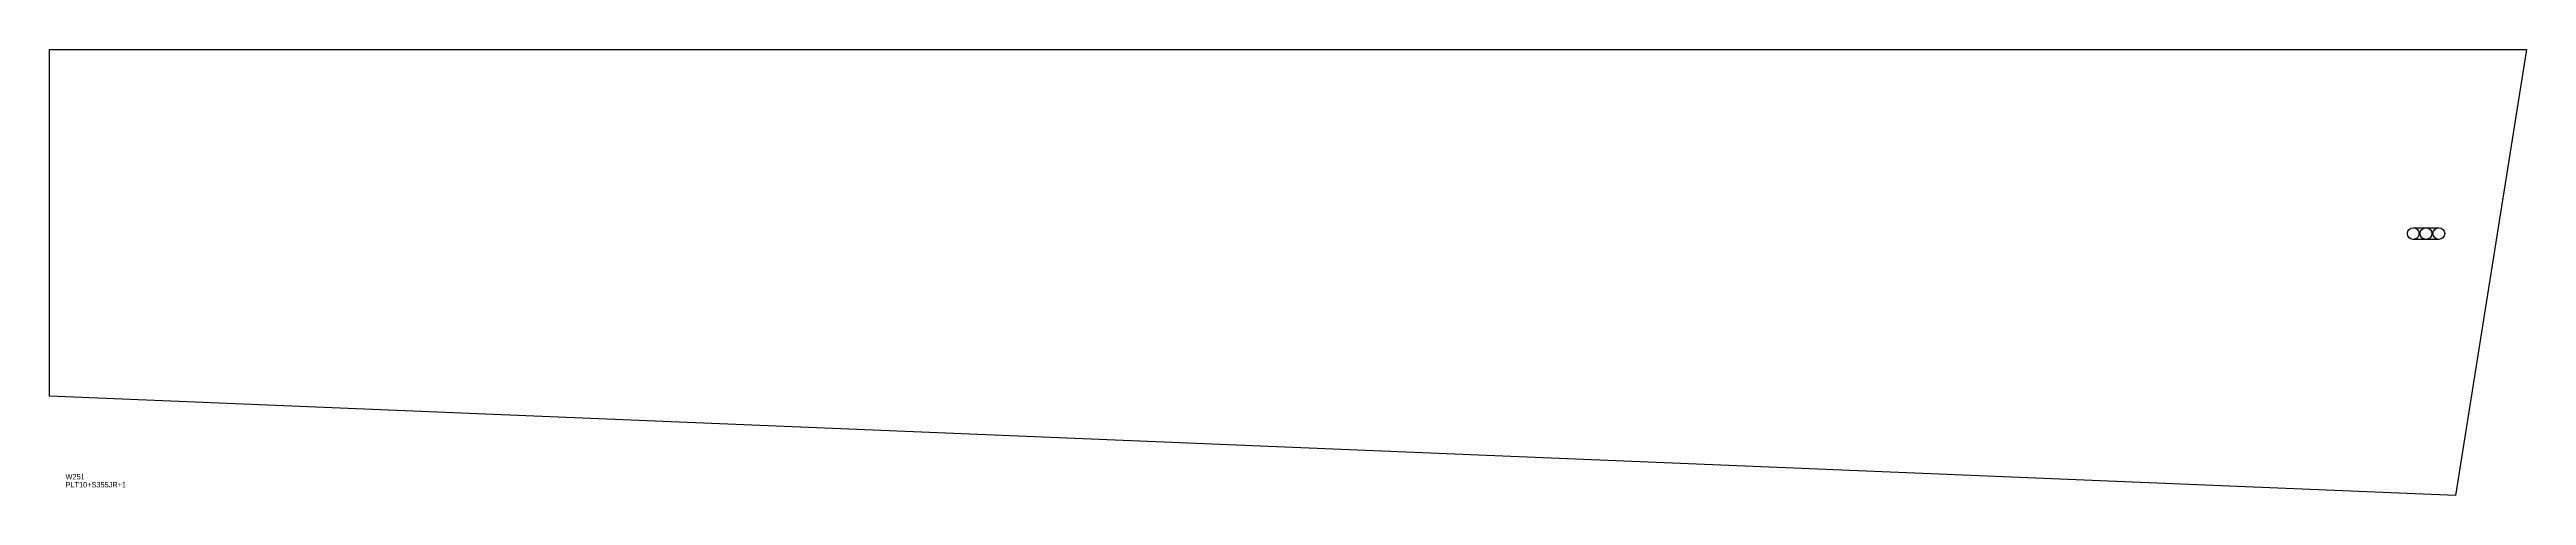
# Model space of a CAD drawing. Extents: x 0 to 4650, y 0 to 836.
import ezdxf

# ---------------------------------------------------------------- set-up
doc = ezdxf.new("R2010")
doc.units = 0
for name, color, linetype in [('22', 7, 'CONTINUOUS'), ('CUT', 7, 'CONTINUOUS'), ('LAYOUT', 4, 'CONTINUOUS'), ('SCRIBE', 3, 'CONTINUOUS'), ('TEXT', 7, 'CONTINUOUS')]:
    doc.layers.add(name, color=color, linetype=linetype)

msp = doc.modelspace()

# ---------------------------------------------------------------- linework, layer by layer
at = {"layer": '22', "color": 7, "linetype": 'CONTINUOUS'}
for centre, radius in [((4437.17, 491.11), 11), ((4461.17, 491.11), 11), ((4485.17, 491.11), 11), ((0, 0), 0)]:
    msp.add_circle(centre, radius, dxfattribs=at)
at = {"layer": 'CUT', "color": 7, "linetype": 'CONTINUOUS'}
msp.add_lwpolyline([(0, 186.17), (0, 836.17), (4649.7, 836.17), (4516.73, 0)], close=True, dxfattribs=at)
at = {"layer": 'LAYOUT', "color": 4, "linetype": 'CONTINUOUS'}
msp.add_lwpolyline([(4437.17, 480.11, -1), (4437.17, 502.11), (4485.17, 502.11, -1), (4485.17, 480.11)], format="xyb", close=True, dxfattribs=at)

# ---------------------------------------------------------------- texts
at = {"layer": 'SCRIBE', "color": 3}
msp.add_text('W251', height=10, dxfattribs=at).set_placement((30, 30))
at = {"layer": 'TEXT', "color": 7}
msp.add_text('PLT10+S355JR+1', height=10, dxfattribs=at).set_placement((30, 15))

doc.saveas('drawing.dxf')
